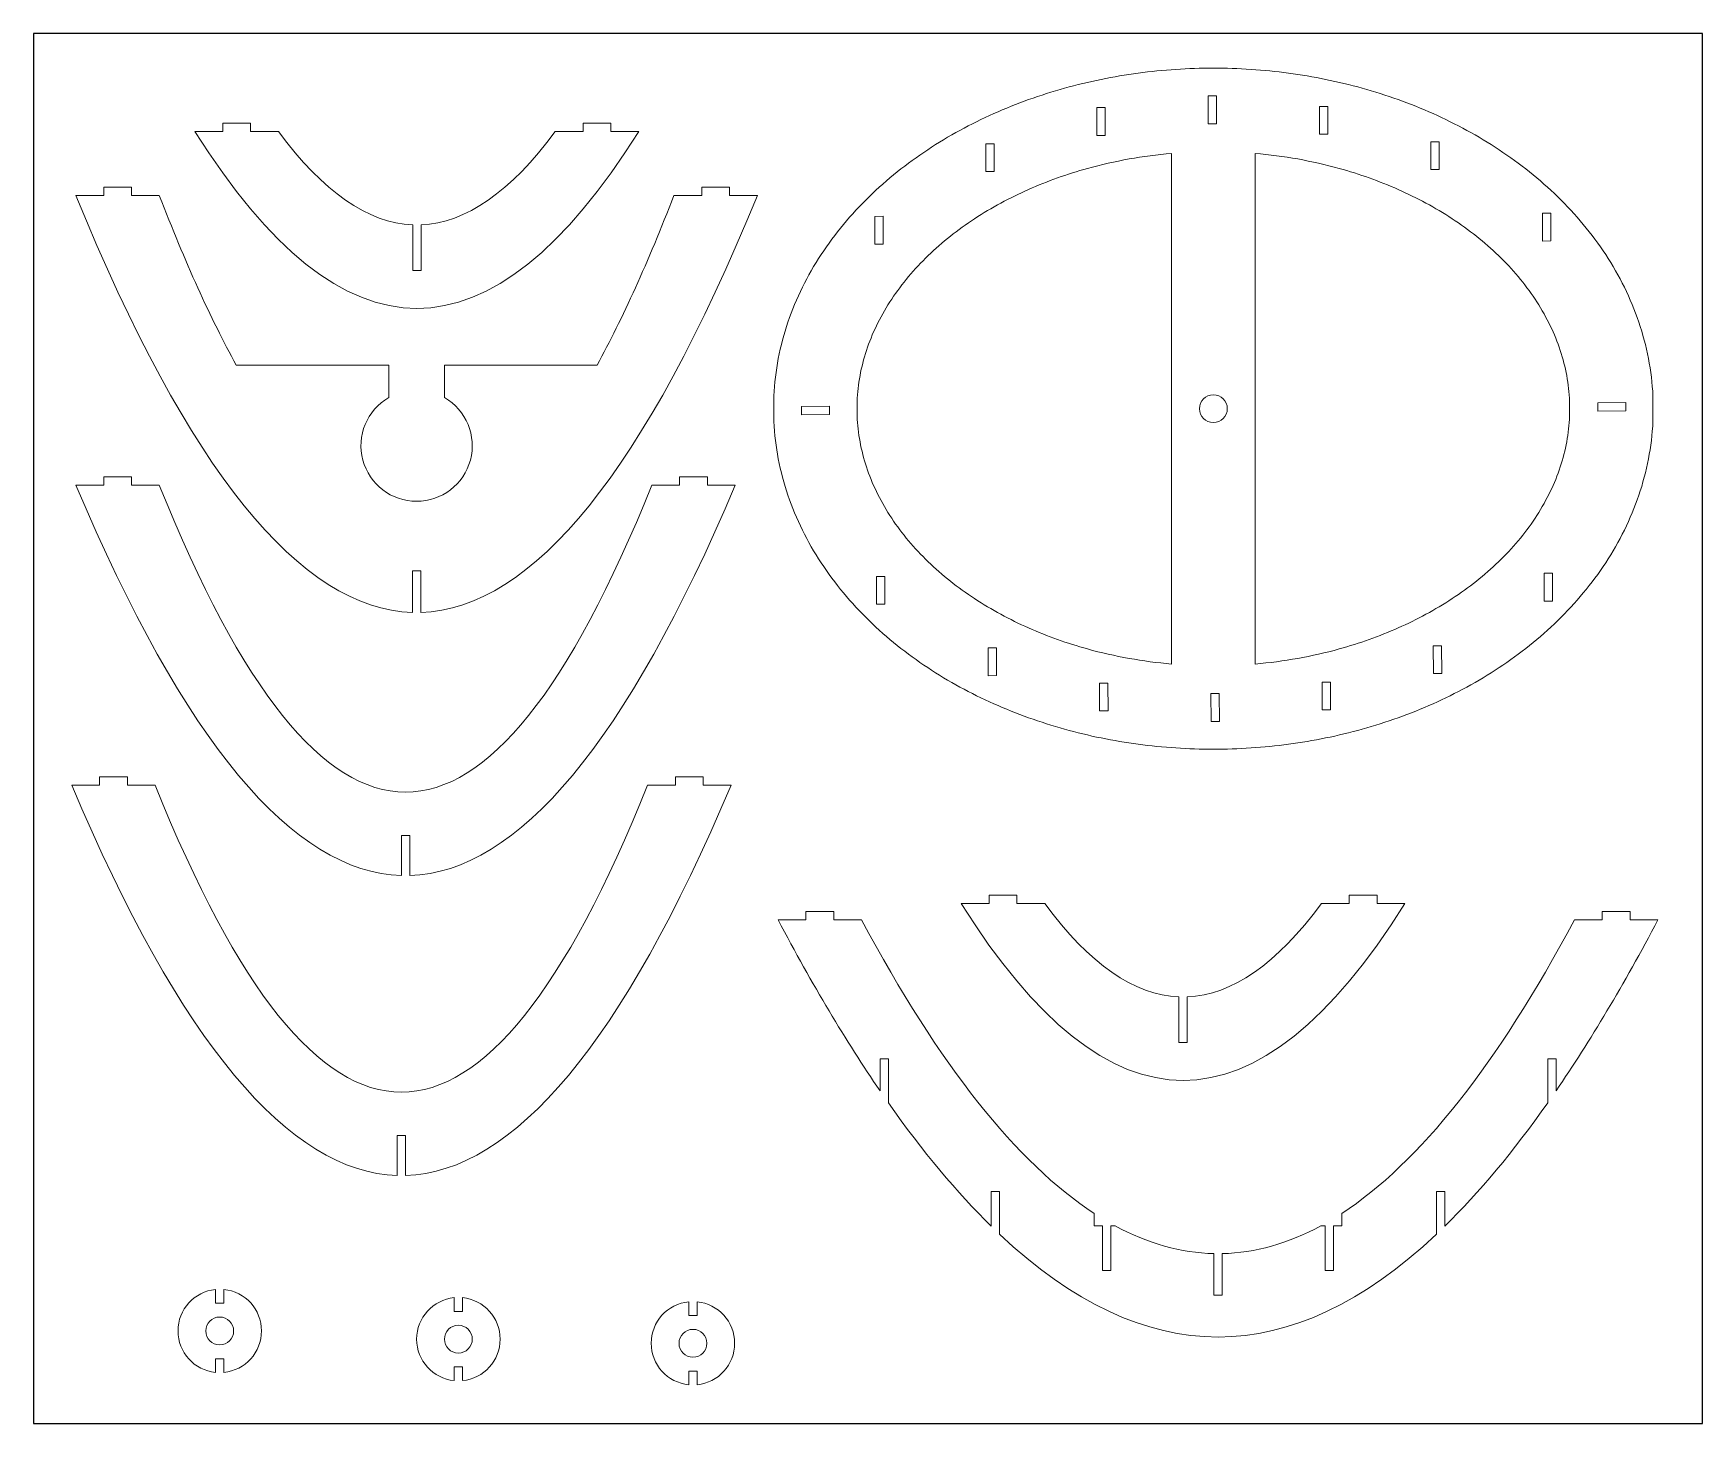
# Model space of a CAD drawing. Header units: inches. Extents: x 93462 to 94062, y 277429 to 277929.
import ezdxf

# ---------------------------------------------------------------- set-up
doc = ezdxf.new("R2010")
doc.units = ezdxf.units.IN
doc.header["$MEASUREMENT"] = 0

msp = doc.modelspace()

# ---------------------------------------------------------------- linework, layer by layer
at = {"color": 7, "linetype": 'Continuous', "lineweight": 15}
for p, q in [((93847.43, 277902.06), (93844.43, 277902.05)), ((93844.43, 277902.05), (93844.48, 277892.05)), ((93847.48, 277892.06), (93847.43, 277902.06)), ((93887.41, 277906.24), (93884.41, 277906.22)), ((93884.41, 277906.22), (93884.46, 277896.22)), ((93887.46, 277896.24), (93887.41, 277906.24)), ((93927.43, 277902.44), (93924.43, 277902.43)), ((93924.43, 277902.43), (93924.48, 277892.43)), ((93927.48, 277892.44), (93927.43, 277902.44)), ((93530.27, 277896.44), (93530.27, 277893.44)), ((93530.27, 277896.44), (93540.27, 277896.44)), ((93540.27, 277896.44), (93540.27, 277893.44)), ((93659.77, 277896.44), (93659.77, 277893.44)), ((93659.77, 277896.44), (93669.77, 277896.44)), ((93669.77, 277896.44), (93669.77, 277893.44)), ((93884.46, 277896.22), (93887.46, 277896.24)), ((93530.27, 277893.44), (93520.27, 277893.44)), ((93550.27, 277893.44), (93540.27, 277893.44)), ((93659.77, 277893.44), (93649.77, 277893.44)), ((93679.77, 277893.44), (93669.77, 277893.44)), ((93844.48, 277892.05), (93847.48, 277892.06)), ((93924.48, 277892.43), (93927.48, 277892.44)), ((93807.49, 277889.03), (93804.49, 277889.01)), ((93804.49, 277889.01), (93804.54, 277879.01)), ((93807.54, 277879.03), (93807.49, 277889.03)), ((93871.33, 277701.93), (93871.33, 277885.58)), ((93901.33, 277701.93), (93901.33, 277885.58)), ((93967.49, 277889.78), (93964.49, 277889.77)), ((93964.49, 277889.77), (93964.54, 277879.77)), ((93967.54, 277879.78), (93967.49, 277889.78)), ((93804.54, 277879.01), (93807.54, 277879.03)), ((93964.54, 277879.77), (93967.54, 277879.78)), ((93487.45, 277873.44), (93487.45, 277870.44)), ((93487.45, 277873.44), (93497.45, 277873.44)), ((93497.45, 277873.44), (93497.45, 277870.44)), ((93702.41, 277873.44), (93702.41, 277870.44)), ((93702.41, 277873.44), (93712.41, 277873.44)), ((93712.41, 277873.44), (93712.41, 277870.44)), ((93487.45, 277870.44), (93477.46, 277870.44)), ((93507.45, 277870.44), (93497.45, 277870.44)), ((93702.41, 277870.44), (93692.41, 277870.44)), ((93722.41, 277870.44), (93712.41, 277870.44)), ((93767.61, 277862.95), (93764.61, 277862.93)), ((93764.61, 277862.93), (93764.66, 277852.94)), ((93767.66, 277852.95), (93767.61, 277862.95)), ((94007.61, 277864.08), (94004.61, 277864.06)), ((94004.61, 277864.06), (94004.66, 277854.06)), ((94007.66, 277854.08), (94007.61, 277864.08)), ((93598.52, 277843.43), (93598.52, 277859.86)), ((93601.52, 277843.43), (93601.52, 277859.86)), ((94004.66, 277854.06), (94007.66, 277854.08)), ((93764.66, 277852.94), (93767.66, 277852.95)), ((93601.52, 277843.43), (93598.52, 277843.43)), ((93589.93, 277809.44), (93535.09, 277809.44)), ((93589.93, 277797.76), (93589.93, 277809.44)), ((93609.93, 277809.44), (93609.93, 277797.76)), ((93664.77, 277809.44), (93609.93, 277809.44)), ((93728.33, 277798.4), (93728.33, 277789.11)), ((93748.32, 277794.61), (93738.32, 277794.56)), ((93738.32, 277794.56), (93738.33, 277791.56)), ((93748.33, 277791.61), (93748.32, 277794.61)), ((93758.33, 277797.6), (93758.33, 277789.91)), ((94014.33, 277797.6), (94014.33, 277789.91)), ((94034.55, 277795.95), (94024.55, 277795.9)), ((94024.55, 277795.9), (94024.56, 277792.9)), ((94034.56, 277792.95), (94034.55, 277795.95)), ((94044.33, 277798.4), (94044.33, 277789.11)), ((93738.33, 277791.56), (93748.33, 277791.61)), ((94024.56, 277792.9), (94034.56, 277792.95)), ((93487.45, 277766.25), (93477.46, 277766.25)), ((93487.45, 277769.25), (93487.45, 277766.25)), ((93487.45, 277769.25), (93497.45, 277769.25)), ((93497.45, 277769.25), (93497.45, 277766.25)), ((93507.45, 277766.25), (93497.45, 277766.25)), ((93694.44, 277766.25), (93684.44, 277766.25)), ((93694.44, 277769.25), (93694.44, 277766.25)), ((93694.44, 277769.25), (93704.44, 277769.25)), ((93704.44, 277769.25), (93704.44, 277766.25)), ((93714.44, 277766.25), (93704.44, 277766.25)), ((93601.43, 277735.45), (93598.43, 277735.45)), ((93598.43, 277735.45), (93598.43, 277720.46)), ((93601.43, 277735.45), (93601.43, 277720.46)), ((94008.22, 277734.58), (94005.22, 277734.56)), ((94005.22, 277734.56), (94005.26, 277724.56)), ((94008.26, 277724.58), (94008.22, 277734.58)), ((93768.22, 277733.45), (93765.22, 277733.43)), ((93765.22, 277733.43), (93765.27, 277723.43)), ((93768.27, 277723.45), (93768.22, 277733.45)), ((93765.27, 277723.43), (93768.27, 277723.45)), ((94005.26, 277724.56), (94008.26, 277724.58)), ((93808.34, 277707.75), (93805.34, 277707.73)), ((93805.34, 277707.73), (93805.39, 277697.73)), ((93808.39, 277697.75), (93808.34, 277707.75)), ((93968.34, 277708.5), (93965.34, 277708.48)), ((93965.34, 277708.48), (93965.39, 277698.48)), ((93968.39, 277698.5), (93968.34, 277708.5)), ((93965.39, 277698.48), (93968.39, 277698.5)), ((93805.39, 277697.73), (93808.39, 277697.75)), ((93848.4, 277695.08), (93845.4, 277695.07)), ((93845.4, 277695.07), (93845.45, 277685.07)), ((93848.45, 277685.08), (93848.4, 277695.08)), ((93928.4, 277695.46), (93925.4, 277695.45)), ((93925.4, 277695.45), (93925.45, 277685.45)), ((93928.45, 277685.46), (93928.4, 277695.46)), ((93888.42, 277691.29), (93885.42, 277691.27)), ((93885.42, 277691.27), (93885.47, 277681.27)), ((93888.47, 277681.29), (93888.42, 277691.29)), ((93845.45, 277685.07), (93848.45, 277685.08)), ((93885.47, 277681.27), (93888.47, 277681.29)), ((93925.45, 277685.45), (93928.45, 277685.46)), ((93485.98, 277658.36), (93475.98, 277658.36)), ((93485.98, 277661.36), (93485.98, 277658.36)), ((93485.98, 277661.36), (93495.98, 277661.36)), ((93495.98, 277661.36), (93495.98, 277658.36)), ((93505.98, 277658.36), (93495.98, 277658.36)), ((93692.96, 277658.36), (93682.96, 277658.36)), ((93692.96, 277661.36), (93692.96, 277658.36)), ((93692.96, 277661.36), (93702.96, 277661.36)), ((93702.96, 277661.36), (93702.96, 277658.36)), ((93712.96, 277658.36), (93702.96, 277658.36)), ((93597.45, 277640.22), (93594.45, 277640.22)), ((93594.45, 277640.22), (93594.45, 277625.87)), ((93597.45, 277640.22), (93597.45, 277625.87)), ((93805.69, 277615.78), (93795.69, 277615.78)), ((93805.69, 277618.78), (93805.69, 277615.78)), ((93805.69, 277618.78), (93815.69, 277618.78)), ((93815.69, 277618.78), (93815.69, 277615.78)), ((93825.69, 277615.78), (93815.69, 277615.78)), ((93935.19, 277615.78), (93925.19, 277615.78)), ((93935.19, 277618.78), (93935.19, 277615.78)), ((93935.19, 277618.78), (93945.19, 277618.78)), ((93945.19, 277618.78), (93945.19, 277615.78)), ((93955.19, 277615.78), (93945.19, 277615.78)), ((93739.88, 277609.89), (93729.88, 277609.89)), ((93739.88, 277612.89), (93749.88, 277612.89)), ((93739.88, 277612.89), (93739.88, 277609.89)), ((93749.88, 277612.89), (93749.88, 277609.89)), ((93759.88, 277609.89), (93749.88, 277609.89)), ((94026.11, 277609.89), (94016.11, 277609.89)), ((94026.11, 277612.89), (94026.11, 277609.89)), ((94026.11, 277612.89), (94036.11, 277612.89)), ((94036.11, 277612.89), (94036.11, 277609.89)), ((94046.11, 277609.89), (94036.11, 277609.89)), ((93873.94, 277565.77), (93873.94, 277582.21)), ((93876.94, 277565.77), (93876.94, 277582.21)), ((93876.94, 277565.77), (93873.94, 277565.77)), ((93766.5, 277559.88), (93769.5, 277559.88)), ((93766.5, 277559.88), (93766.5, 277548.46)), ((93769.5, 277559.88), (93769.5, 277544.14)), ((94006.5, 277559.88), (94009.5, 277559.88)), ((94006.5, 277559.88), (94006.5, 277544.14)), ((94009.5, 277559.88), (94009.5, 277548.46)), ((93595.97, 277532.33), (93592.97, 277532.33)), ((93592.97, 277532.33), (93592.97, 277517.98)), ((93595.97, 277532.33), (93595.97, 277517.98)), ((93806.5, 277512.25), (93809.5, 277512.25)), ((93806.5, 277512.25), (93806.5, 277499.74)), ((93809.5, 277512.25), (93809.5, 277496.86)), ((93969.5, 277512.25), (93966.5, 277512.25)), ((93966.5, 277512.25), (93966.5, 277496.86)), ((93969.5, 277512.25), (93969.5, 277499.74)), ((93843.5, 277499.88), (93843.5, 277504.36)), ((93932.5, 277504.36), (93932.5, 277499.88)), ((93843.5, 277499.88), (93846.5, 277499.88)), ((93846.5, 277499.88), (93846.5, 277483.85)), ((93849.5, 277499.88), (93849.5, 277483.85)), ((93849.5, 277499.88), (93851.01, 277499.88)), ((93924.98, 277499.88), (93926.5, 277499.88)), ((93926.5, 277499.88), (93926.5, 277483.85)), ((93929.5, 277499.88), (93929.5, 277483.85)), ((93929.5, 277499.88), (93932.5, 277499.88)), ((93886.5, 277474.89), (93886.5, 277489.9)), ((93889.5, 277489.9), (93889.5, 277474.89)), ((93846.5, 277483.85), (93849.5, 277483.85)), ((93926.5, 277483.85), (93929.5, 277483.85)), ((93527.66, 277472.08), (93527.66, 277477)), ((93530.66, 277477), (93530.66, 277472.08)), ((93530.66, 277472.08), (93527.66, 277472.08)), ((93613.44, 277469.12), (93613.44, 277474.05)), ((93616.44, 277474.05), (93616.44, 277469.12)), ((93697.75, 277467.64), (93697.75, 277472.57)), ((93700.75, 277472.57), (93700.75, 277467.64)), ((93886.5, 277474.89), (93889.5, 277474.89)), ((93616.44, 277469.12), (93613.44, 277469.12)), ((93700.75, 277467.64), (93697.75, 277467.64)), ((93527.66, 277452.08), (93530.66, 277452.08)), ((93527.66, 277447.15), (93527.66, 277452.08)), ((93530.66, 277452.08), (93530.66, 277447.15)), ((93613.44, 277449.12), (93616.44, 277449.12)), ((93613.44, 277444.2), (93613.44, 277449.12)), ((93616.44, 277449.12), (93616.44, 277444.2)), ((93697.75, 277447.64), (93700.75, 277447.64)), ((93697.75, 277442.72), (93697.75, 277447.64)), ((93700.75, 277447.64), (93700.75, 277442.72))]:
    msp.add_line(p, q, dxfattribs=at)
at = {"color": 18, "true_color": 0x000000}
msp.add_lwpolyline([(93462.18, 277428.74), (94062.18, 277428.74), (94062.18, 277928.74), (93462.18, 277928.74)], close=True, dxfattribs=at)
at = {"color": 7, "linetype": 'Continuous', "lineweight": 15}
for centre in [(93886.33, 277793.76), (93529.16, 277462.08), (93614.94, 277459.12), (93699.25, 277457.64)]:
    msp.add_circle(centre, 5, dxfattribs=at)
for centre, radius, start, end in [((93599.93, 277780.44), 20, 120, 60), ((93529.16, 277462.08), 15, 95.73917, 264.26083), ((93529.16, 277462.08), 15, 275.73917, 84.26083), ((93614.94, 277459.12), 15, 95.73917, 264.26083), ((93614.94, 277459.12), 15, 275.73917, 84.26083), ((93699.25, 277457.64), 15, 95.73917, 264.26083), ((93699.25, 277457.64), 15, 275.73917, 84.26083)]:
    msp.add_arc(centre, radius, start, end, dxfattribs=at)
for points, knots in [([(93728.33, 277798.4), (93728.55, 277802.91), (93729.09, 277807.4), (93730.8, 277816.26), (93731.96, 277820.64), (93734.86, 277829.18), (93736.6, 277833.36), (93740.59, 277841.45), (93742.84, 277845.38), (93747.78, 277852.93), (93750.48, 277856.56), (93756.24, 277863.5), (93759.32, 277866.81), (93765.78, 277873.11), (93769.17, 277876.1), (93776.22, 277881.74), (93779.87, 277884.39), (93791.16, 277891.86), (93799.12, 277896.18), (93815.6, 277903.54), (93824.13, 277906.58), (93841.52, 277911.43), (93850.38, 277913.23), (93868.27, 277915.63), (93877.3, 277916.23), (93895.35, 277916.23), (93904.38, 277915.63), (93922.27, 277913.23), (93931.13, 277911.43), (93948.52, 277906.58), (93957.05, 277903.54), (93973.53, 277896.18), (93981.49, 277891.86), (93992.78, 277884.39), (93996.43, 277881.74), (94003.48, 277876.1), (94006.87, 277873.11), (94013.33, 277866.81), (94016.41, 277863.5), (94022.17, 277856.56), (94024.87, 277852.93), (94029.81, 277845.38), (94032.06, 277841.45), (94036.05, 277833.36), (94037.79, 277829.18), (94040.69, 277820.64), (94041.85, 277816.26), (94043.56, 277807.4), (94044.1, 277802.91), (94044.33, 277798.4)], [0, 0, 0, 0, 0.03125, 0.03125, 0.0625, 0.0625, 0.09375, 0.09375, 0.125, 0.125, 0.15625, 0.15625, 0.1875, 0.1875, 0.21875, 0.21875, 0.25, 0.25, 0.3125, 0.3125, 0.375, 0.375, 0.4375, 0.4375, 0.5, 0.5, 0.5625, 0.5625, 0.625, 0.625, 0.6875, 0.6875, 0.75, 0.75, 0.78125, 0.78125, 0.8125, 0.8125, 0.84375, 0.84375, 0.875, 0.875, 0.90625, 0.90625, 0.9375, 0.9375, 0.96875, 0.96875, 1, 1, 1, 1]), ([(93758.33, 277797.6), (93758.51, 277800.68), (93759.31, 277806.79), (93762.63, 277818.89), (93769.96, 277833.46), (93783.23, 277849.21), (93800.07, 277862.55), (93819.56, 277873.09), (93843.35, 277881.54), (93861.05, 277884.69), (93871.33, 277885.58)], [0.0022446, 0.0022446, 0.0022446, 0.0022446, 0.0333543, 0.064464, 0.1266834, 0.1889028, 0.2511222, 0.3133416, 0.375561, 0.4593548, 0.4593548, 0.4593548, 0.4593548]), ([(93901.33, 277885.58), (93911.6, 277884.69), (93929.3, 277881.54), (93953.09, 277873.09), (93972.58, 277862.55), (93989.42, 277849.21), (94002.69, 277833.46), (94010.02, 277818.89), (94013.34, 277806.79), (94014.14, 277800.68), (94014.33, 277797.6)], [0.5406452, 0.5406452, 0.5406452, 0.5406452, 0.6244387, 0.6866581, 0.7488775, 0.8110969, 0.8733163, 0.9355357, 0.9666454, 0.9977551, 0.9977551, 0.9977551, 0.9977551]), ([(93728.33, 277789.11), (93728.55, 277784.6), (93729.09, 277780.11), (93730.8, 277771.25), (93731.96, 277766.87), (93734.86, 277758.33), (93736.6, 277754.15), (93740.59, 277746.06), (93742.84, 277742.13), (93747.78, 277734.58), (93750.48, 277730.95), (93756.24, 277724.01), (93759.32, 277720.7), (93765.78, 277714.4), (93769.17, 277711.41), (93776.22, 277705.77), (93779.87, 277703.12), (93791.16, 277695.65), (93799.12, 277691.33), (93815.6, 277683.97), (93824.13, 277680.93), (93841.52, 277676.08), (93850.38, 277674.28), (93868.27, 277671.88), (93877.3, 277671.28), (93895.35, 277671.28), (93904.38, 277671.88), (93922.27, 277674.28), (93931.13, 277676.08), (93948.52, 277680.93), (93957.05, 277683.97), (93973.53, 277691.33), (93981.49, 277695.65), (93992.78, 277703.12), (93996.43, 277705.77), (94003.48, 277711.41), (94006.87, 277714.4), (94013.33, 277720.7), (94016.41, 277724.01), (94022.17, 277730.95), (94024.87, 277734.58), (94029.81, 277742.13), (94032.06, 277746.06), (94036.05, 277754.15), (94037.79, 277758.33), (94040.69, 277766.88), (94041.85, 277771.25), (94043.56, 277780.11), (94044.1, 277784.6), (94044.33, 277789.11)], [0, 0, 0, 0, 0.03125, 0.03125, 0.0625, 0.0625, 0.09375, 0.09375, 0.125, 0.125, 0.15625, 0.15625, 0.1875, 0.1875, 0.21875, 0.21875, 0.25, 0.25, 0.3125, 0.3125, 0.375, 0.375, 0.4375, 0.4375, 0.5, 0.5, 0.5625, 0.5625, 0.625, 0.625, 0.6875, 0.6875, 0.75, 0.75, 0.78125, 0.78125, 0.8125, 0.8125, 0.84375, 0.84375, 0.875, 0.875, 0.90625, 0.90625, 0.9375, 0.9375, 0.96875, 0.96875, 1, 1, 1, 1]), ([(93871.33, 277701.93), (93861.05, 277702.82), (93843.35, 277705.97), (93819.56, 277714.42), (93800.07, 277724.97), (93783.23, 277738.3), (93769.96, 277754.05), (93762.63, 277768.62), (93759.31, 277780.72), (93758.51, 277786.83), (93758.33, 277789.91)], [0.5406449, 0.5406449, 0.5406449, 0.5406449, 0.6244387, 0.6866581, 0.7488775, 0.8110969, 0.8733163, 0.9355357, 0.9666454, 0.9977551, 0.9977551, 0.9977551, 0.9977551]), ([(94014.33, 277789.91), (94014.14, 277786.83), (94013.34, 277780.72), (94010.02, 277768.62), (94002.69, 277754.05), (93989.42, 277738.3), (93972.58, 277724.97), (93953.09, 277714.42), (93929.3, 277705.97), (93911.6, 277702.82), (93901.33, 277701.93)], [0.0022446, 0.0022446, 0.0022446, 0.0022446, 0.0333543, 0.064464, 0.1266834, 0.1889028, 0.2511222, 0.3133416, 0.375561, 0.4593545, 0.4593545, 0.4593545, 0.4593545])]:
    msp.add_open_spline(points, degree=3, knots=knots, dxfattribs=at)
for points in [[(93520.27, 277893.44), (93573.44, 277808.63), (93626.61, 277808.63), (93679.77, 277893.44)], [(93598.52, 277859.86), (93582.44, 277860.52), (93566.35, 277871.71), (93550.27, 277893.44)], [(93649.77, 277893.44), (93633.69, 277871.71), (93617.61, 277860.52), (93601.52, 277859.86)], [(93477.46, 277870.44), (93517.78, 277771.67), (93558.11, 277721.67), (93598.43, 277720.46)], [(93535.09, 277809.44), (93525.88, 277826.2), (93516.67, 277846.54), (93507.45, 277870.44)], [(93601.43, 277720.46), (93641.76, 277721.67), (93682.08, 277771.67), (93722.41, 277870.44)], [(93692.41, 277870.44), (93683.19, 277846.54), (93673.98, 277826.2), (93664.77, 277809.44)], [(93477.46, 277766.25), (93516.45, 277673.84), (93555.45, 277627.04), (93594.45, 277625.87)], [(93684.44, 277766.25), (93625.44, 277619.05), (93566.45, 277619.05), (93507.45, 277766.25)], [(93597.45, 277625.87), (93636.44, 277627.04), (93675.44, 277673.84), (93714.44, 277766.25)], [(93475.98, 277658.36), (93514.97, 277565.94), (93553.97, 277519.15), (93592.97, 277517.98)], [(93682.96, 277658.36), (93623.97, 277511.16), (93564.97, 277511.16), (93505.98, 277658.36)], [(93595.97, 277517.98), (93634.97, 277519.15), (93673.96, 277565.94), (93712.96, 277658.36)], [(93795.69, 277615.78), (93848.85, 277530.98), (93902.02, 277530.98), (93955.19, 277615.78)], [(93873.94, 277582.21), (93857.85, 277582.87), (93841.77, 277594.06), (93825.69, 277615.78)], [(93925.19, 277615.78), (93909.1, 277594.06), (93893.02, 277582.87), (93876.94, 277582.21)], [(93729.88, 277609.89), (93742.09, 277586.73), (93754.29, 277566.25), (93766.5, 277548.46)], [(93843.5, 277504.36), (93815.62, 277522.5), (93787.75, 277557.67), (93759.88, 277609.89)], [(94016.11, 277609.89), (93988.24, 277557.67), (93960.37, 277522.5), (93932.5, 277504.36)], [(94009.5, 277548.46), (94021.7, 277566.25), (94033.91, 277586.73), (94046.11, 277609.89)], [(93769.5, 277544.14), (93781.83, 277526.6), (93794.16, 277511.8), (93806.5, 277499.74)], [(93969.5, 277499.74), (93981.83, 277511.8), (93994.16, 277526.6), (94006.5, 277544.14)], [(93809.5, 277496.86), (93861.83, 277447.56), (93914.16, 277447.56), (93966.5, 277496.86)], [(93886.5, 277489.9), (93874.67, 277490.16), (93862.84, 277493.49), (93851.01, 277499.88)], [(93924.98, 277499.88), (93913.15, 277493.49), (93901.32, 277490.16), (93889.5, 277489.9)]]:
    msp.add_open_spline(points, degree=3, dxfattribs=at)

doc.saveas('drawing.dxf')
